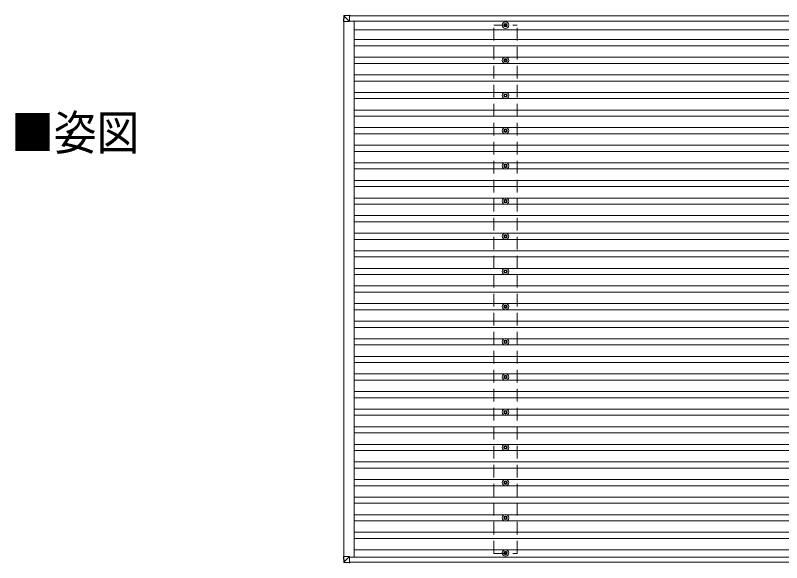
# Model space of a CAD drawing. Units: millimetres at full size, sheet at 1:60; details may follow other scales. Extents: x -16864 to 16864, y -11640 to 11640.
# Drawn here: x -2431 to 1924, y -434 to 2677 of the extents above; entities that cross this region are included whole.
import ezdxf
from ezdxf.enums import TextEntityAlignment as Align

# ---------------------------------------------------------------- set-up
doc = ezdxf.new("R2010")
doc.units = ezdxf.units.MM
doc.header["$LTSCALE"] = 60
doc.linetypes.add('DASHED1', pattern=[1.8, 1.2, -0.6])
for name, color, linetype, lineweight in [('1-1', 2, 'Continuous', 9), ('1-2', 134, 'Continuous', 9), ('1-3', 5, 'Continuous', 5), ('1-4', 2, 'DASHED1', 9), ('1-5', 6, 'Continuous', 9)]:
    doc.layers.add(name, color=color, linetype=linetype, lineweight=lineweight)
doc.layers.add('1-7', color=7, linetype='Continuous')
doc.styles.add('ＭＳ ゴシック', font='')
doc.styles.get('ＭＳ ゴシック').set_extended_font_data('MS Gothic')

msp = doc.modelspace()

# ---------------------------------------------------------------- linework, layer by layer
at = {"layer": '1-1'}
for p, q in [((-531.27, 2673.2), (4832.21, 2673.2)), ((-563.73, 2642.71), (-563.73, -399.5)), ((-531.29, 2644.2), (4832.21, 2644.2)), ((-505.93, 2644.2), (-505.93, -401.8)), ((-505.93, 2594.7), (10213.6, 2594.7)), ((-505.93, -361.3), (10213.6, -361.3)), ((-531.32, -401.8), (4832.21, -401.8)), ((-529.23, -430.8), (4832.21, -430.8))]:
    msp.add_line(p, q, dxfattribs=at)
at = {"layer": '1-2'}
for p, q in [((-505.93, 2538.7), (10213.6, 2538.7)), ((-505.93, 2503.7), (10213.6, 2503.7)), ((-505.93, 2438.7), (10213.6, 2438.7)), ((-505.93, 2403.7), (10213.6, 2403.7)), ((-505.93, 2338.7), (10213.6, 2338.7)), ((-505.93, 2303.7), (10213.6, 2303.7)), ((-505.93, 2238.7), (10213.6, 2238.7)), ((-505.93, 2203.7), (10213.6, 2203.7)), ((-505.93, 2138.7), (10213.6, 2138.7)), ((-505.93, 2103.7), (10213.6, 2103.7)), ((-505.93, 2038.7), (10213.6, 2038.7)), ((-505.93, 2003.7), (10213.6, 2003.7)), ((-505.93, 1938.7), (10213.6, 1938.7)), ((-505.93, 1903.7), (10213.6, 1903.7)), ((-505.93, 1838.7), (10213.6, 1838.7)), ((-505.93, 1803.7), (10213.6, 1803.7)), ((-505.93, 1738.7), (10213.6, 1738.7)), ((-505.93, 1703.7), (10213.6, 1703.7)), ((-505.93, 1638.7), (10213.6, 1638.7)), ((-505.93, 1603.7), (10213.6, 1603.7)), ((-505.93, 1538.7), (10213.6, 1538.7)), ((-505.93, 1503.7), (10213.6, 1503.7)), ((-505.93, 1438.7), (10213.6, 1438.7)), ((-505.93, 1403.7), (10213.6, 1403.7)), ((-505.93, 1338.7), (10213.6, 1338.7)), ((-505.93, 1303.7), (10213.6, 1303.7)), ((-505.93, 1238.7), (10213.6, 1238.7)), ((-505.93, 1203.7), (10213.6, 1203.7)), ((-505.93, 1138.7), (10213.6, 1138.7)), ((-505.93, 1103.7), (10213.6, 1103.7)), ((-505.93, 1038.7), (10213.6, 1038.7)), ((-505.93, 1003.7), (10213.6, 1003.7)), ((-505.93, 938.7), (10213.6, 938.7)), ((-505.93, 903.7), (10213.6, 903.7)), ((-505.93, 838.7), (10213.6, 838.7)), ((-505.93, 803.7), (10213.6, 803.7)), ((-505.93, 738.7), (10213.6, 738.7)), ((-505.93, 703.7), (10213.6, 703.7)), ((-505.93, 638.7), (10213.6, 638.7)), ((-505.93, 603.7), (10213.6, 603.7)), ((-505.93, 538.7), (10213.6, 538.7)), ((-505.93, 503.7), (10213.6, 503.7)), ((-505.93, 438.7), (10213.6, 438.7)), ((-505.93, 403.7), (10213.6, 403.7)), ((-505.93, 338.7), (10213.6, 338.7)), ((-505.93, 303.7), (10213.6, 303.7)), ((-505.93, 238.7), (10213.6, 238.7)), ((-505.93, 203.7), (10213.6, 203.7)), ((-505.93, 138.7), (10213.6, 138.7)), ((-505.93, 103.7), (10213.6, 103.7)), ((-505.93, 38.7), (10213.6, 38.7)), ((-505.93, 3.7), (10213.6, 3.7)), ((-505.93, -61.3), (10213.6, -61.3)), ((-505.93, -96.3), (10213.6, -96.3)), ((-505.93, -161.3), (10213.6, -161.3)), ((-505.93, -196.3), (10213.6, -196.3)), ((-505.93, -261.3), (10213.6, -261.3)), ((-505.93, -296.3), (10213.6, -296.3))]:
    msp.add_line(p, q, dxfattribs=at)
at = {"layer": '1-3'}
for p, q in [((349.2, 2622.95), (344.79, 2622.95)), ((349.2, 2622.95), (344.79, 2622.95)), ((349.2, 2619.45), (344.79, 2619.45)), ((349.2, 2619.45), (344.79, 2619.45)), ((353.04, 2631.2), (353.04, 2626.78)), ((353.04, 2615.62), (353.04, 2611.2)), ((356.54, 2631.2), (356.54, 2626.78)), ((356.54, 2615.62), (356.54, 2611.2)), ((364.78, 2622.95), (360.37, 2622.95)), ((364.78, 2622.95), (360.37, 2622.95)), ((364.78, 2619.45), (360.37, 2619.45)), ((364.78, 2619.45), (360.37, 2619.45)), ((349.2, 2422.95), (344.79, 2422.95)), ((349.2, 2419.45), (344.79, 2419.45)), ((353.04, 2431.2), (353.04, 2426.78)), ((353.04, 2415.62), (353.04, 2411.2)), ((356.54, 2431.2), (356.54, 2426.78)), ((356.54, 2415.62), (356.54, 2411.2)), ((364.78, 2422.95), (360.37, 2422.95)), ((364.78, 2419.45), (360.37, 2419.45)), ((349.2, 2222.95), (344.79, 2222.95)), ((353.04, 2231.2), (353.04, 2226.78)), ((356.54, 2231.2), (356.54, 2226.78)), ((364.78, 2222.95), (360.37, 2222.95)), ((349.2, 2219.45), (344.79, 2219.45)), ((353.04, 2215.62), (353.04, 2211.2)), ((356.54, 2215.62), (356.54, 2211.2)), ((364.78, 2219.45), (360.37, 2219.45)), ((349.2, 2022.95), (344.79, 2022.95)), ((349.2, 2019.45), (344.79, 2019.45)), ((353.04, 2031.2), (353.04, 2026.78)), ((353.04, 2015.62), (353.04, 2011.2)), ((356.54, 2031.2), (356.54, 2026.78)), ((356.54, 2015.62), (356.54, 2011.2)), ((364.78, 2022.95), (360.37, 2022.95)), ((364.78, 2019.45), (360.37, 2019.45)), ((353.04, 1831.2), (353.04, 1826.78)), ((356.54, 1831.2), (356.54, 1826.78)), ((349.2, 1822.95), (344.79, 1822.95)), ((349.2, 1819.45), (344.79, 1819.45)), ((353.04, 1815.62), (353.04, 1811.2)), ((356.54, 1815.62), (356.54, 1811.2)), ((364.78, 1822.95), (360.37, 1822.95)), ((364.78, 1819.45), (360.37, 1819.45)), ((349.2, 1622.95), (344.79, 1622.95)), ((349.2, 1619.45), (344.79, 1619.45)), ((353.04, 1631.2), (353.04, 1626.78)), ((353.04, 1615.62), (353.04, 1611.2)), ((356.54, 1631.2), (356.54, 1626.78)), ((356.54, 1615.62), (356.54, 1611.2)), ((364.78, 1622.95), (360.37, 1622.95)), ((364.78, 1619.45), (360.37, 1619.45)), ((349.2, 1422.95), (344.79, 1422.95)), ((349.2, 1419.45), (344.79, 1419.45)), ((353.04, 1431.2), (353.04, 1426.78)), ((353.04, 1415.62), (353.04, 1411.2)), ((356.54, 1431.2), (356.54, 1426.78)), ((356.54, 1415.62), (356.54, 1411.2)), ((364.78, 1422.95), (360.37, 1422.95)), ((364.78, 1419.45), (360.37, 1419.45)), ((349.2, 1222.95), (344.79, 1222.95)), ((349.2, 1219.45), (344.79, 1219.45)), ((353.04, 1231.2), (353.04, 1226.78)), ((356.54, 1231.2), (356.54, 1226.78)), ((364.78, 1222.95), (360.37, 1222.95)), ((364.78, 1219.45), (360.37, 1219.45)), ((353.04, 1215.62), (353.04, 1211.2)), ((356.54, 1215.62), (356.54, 1211.2)), ((349.2, 1022.95), (344.79, 1022.95)), ((349.2, 1019.45), (344.79, 1019.45)), ((353.04, 1031.2), (353.04, 1026.78)), ((353.04, 1015.62), (353.04, 1011.2)), ((356.54, 1031.2), (356.54, 1026.78)), ((356.54, 1015.62), (356.54, 1011.2)), ((364.78, 1022.95), (360.37, 1022.95)), ((364.78, 1019.45), (360.37, 1019.45)), ((353.04, 831.2), (353.04, 826.78)), ((356.54, 831.2), (356.54, 826.78)), ((349.2, 822.95), (344.79, 822.95)), ((349.2, 819.45), (344.79, 819.45)), ((353.04, 815.62), (353.04, 811.2)), ((356.54, 815.62), (356.54, 811.2)), ((364.78, 822.95), (360.37, 822.95)), ((364.78, 819.45), (360.37, 819.45)), ((349.2, 622.95), (344.79, 622.95)), ((349.2, 619.45), (344.79, 619.45)), ((353.04, 631.2), (353.04, 626.78)), ((353.04, 615.62), (353.04, 611.2)), ((356.54, 631.2), (356.54, 626.78)), ((356.54, 615.62), (356.54, 611.2)), ((364.78, 622.95), (360.37, 622.95)), ((364.78, 619.45), (360.37, 619.45)), ((349.2, 422.95), (344.79, 422.95)), ((349.2, 419.45), (344.79, 419.45)), ((353.04, 431.2), (353.04, 426.78)), ((353.04, 415.62), (353.04, 411.2)), ((356.54, 431.2), (356.54, 426.78)), ((356.54, 415.62), (356.54, 411.2)), ((364.78, 422.95), (360.37, 422.95)), ((364.78, 419.45), (360.37, 419.45)), ((349.2, 222.95), (344.79, 222.95)), ((349.2, 219.45), (344.79, 219.45)), ((353.04, 231.2), (353.04, 226.78)), ((356.54, 231.2), (356.54, 226.78)), ((364.78, 222.95), (360.37, 222.95)), ((364.78, 219.45), (360.37, 219.45)), ((353.04, 215.62), (353.04, 211.2)), ((356.54, 215.62), (356.54, 211.2)), ((349.2, 22.95), (344.79, 22.95)), ((349.2, 19.45), (344.79, 19.45)), ((353.04, 31.2), (353.04, 26.78)), ((353.04, 15.62), (353.04, 11.2)), ((356.54, 31.2), (356.54, 26.78)), ((356.54, 15.62), (356.54, 11.2)), ((364.78, 22.95), (360.37, 22.95)), ((364.78, 19.45), (360.37, 19.45)), ((353.04, -168.8), (353.04, -173.22)), ((356.54, -168.8), (356.54, -173.22)), ((349.2, -177.05), (344.79, -177.05)), ((349.2, -180.55), (344.79, -180.55)), ((353.04, -184.38), (353.04, -188.8)), ((356.54, -184.38), (356.54, -188.8)), ((364.78, -177.05), (360.37, -177.05)), ((364.78, -180.55), (360.37, -180.55)), ((349.2, -377.05), (344.79, -377.05)), ((349.2, -380.55), (344.79, -380.55)), ((353.04, -368.8), (353.04, -373.22)), ((353.04, -384.38), (353.04, -388.8)), ((356.54, -368.8), (356.54, -373.22)), ((356.54, -384.38), (356.54, -388.8)), ((364.78, -377.05), (360.37, -377.05)), ((364.78, -380.55), (360.37, -380.55))]:
    msp.add_line(p, q, dxfattribs=at)
for centre, radius in [((354.79, 2621.2), 18.25), ((354.79, 2621.2), 18.25), ((354.79, 2621.2), 10.15), ((354.79, 2621.2), 10.15), ((354.79, 2621.2), 5.85), ((354.79, 2621.2), 5.85), ((354.79, 2621.2), 5.25), ((354.79, 2621.2), 5.25), ((354.79, 2421.2), 18.25), ((354.79, 2421.2), 10.15), ((354.79, 2421.2), 5.85), ((354.79, 2421.2), 5.25), ((354.79, 2221.2), 18.25), ((354.79, 2221.2), 10.15), ((354.79, 2221.2), 5.85), ((354.79, 2221.2), 5.25), ((354.79, 2021.2), 18.25), ((354.79, 2021.2), 10.15), ((354.79, 2021.2), 5.85), ((354.79, 2021.2), 5.25), ((354.79, 1821.2), 18.25), ((354.79, 1821.2), 10.15), ((354.79, 1821.2), 5.85), ((354.79, 1821.2), 5.25), ((354.79, 1621.2), 18.25), ((354.79, 1621.2), 10.15), ((354.79, 1621.2), 5.85), ((354.79, 1621.2), 5.25), ((354.79, 1421.2), 18.25), ((354.79, 1421.2), 10.15), ((354.79, 1421.2), 5.85), ((354.79, 1421.2), 5.25), ((354.79, 1221.2), 18.25), ((354.79, 1221.2), 10.15), ((354.79, 1221.2), 5.85), ((354.79, 1221.2), 5.25), ((354.79, 1021.2), 18.25), ((354.79, 1021.2), 10.15), ((354.79, 1021.2), 5.85), ((354.79, 1021.2), 5.25), ((354.79, 821.2), 18.25), ((354.79, 821.2), 10.15), ((354.79, 821.2), 5.85), ((354.79, 821.2), 5.25), ((354.79, 621.2), 18.25), ((354.79, 621.2), 10.15), ((354.79, 621.2), 5.85), ((354.79, 621.2), 5.25), ((354.79, 421.2), 18.25), ((354.79, 421.2), 10.15), ((354.79, 421.2), 5.85), ((354.79, 421.2), 5.25), ((354.79, 221.2), 18.25), ((354.79, 221.2), 10.15), ((354.79, 221.2), 5.85), ((354.79, 221.2), 5.25), ((354.79, 21.2), 18.25), ((354.79, 21.2), 10.15), ((354.79, 21.2), 5.85), ((354.79, 21.2), 5.25), ((354.79, -178.8), 18.25), ((354.79, -178.8), 10.15), ((354.79, -178.8), 5.85), ((354.79, -178.8), 5.25), ((354.79, -378.8), 18.25), ((354.79, -378.8), 10.15), ((354.79, -378.8), 5.85), ((354.79, -378.8), 5.25)]:
    msp.add_circle(centre, radius, dxfattribs=at)
at = {"layer": '1-4'}
for p, q in [((287.79, 2621.2), (421.79, 2621.2)), ((287.79, -381.55), (287.79, 2621.2)), ((421.79, -381.55), (421.79, 2621.2)), ((287.79, -381.55), (421.79, -381.55))]:
    msp.add_line(p, q, dxfattribs=at)
at = {"layer": '1-5'}
for p, q in [((-565.57, 2642.71), (-563.7, 2673.27)), ((-561.84, 2673.15), (-563.7, 2642.71)), ((-561.83, 2675.14), (-531.27, 2677.01)), ((-531.3, 2675.11), (-561.79, 2673.25)), ((-531.32, 2642.71), (-561.74, 2673.15)), ((-531.3, 2675.11), (-531.32, 2642.71)), ((-531.29, 2642.74), (-531.27, 2674.04)), ((-529.21, 2677.01), (-531.27, 2677.01)), ((-529.23, 2674.04), (-531.27, 2673.92)), ((-531.27, 2673.71), (-529.19, 2673.71)), ((-531.26, 2674.51), (-529.23, 2674.51)), ((-531.26, 2674.39), (-529.23, 2674.51)), ((-529.23, 2673.71), (-529.23, 2674.04)), ((-529.19, 2676.08), (-529.19, 2673.71)), ((-563.7, 2642.71), (-565.57, 2642.71)), ((-563.7, 2642.71), (-531.32, 2642.71)), ((-565.57, -399.5), (-563.7, -430.06)), ((-563.7, -399.5), (-565.57, -399.5)), ((-563.7, -399.5), (-531.32, -399.5)), ((-561.84, -429.94), (-563.7, -399.5)), ((-561.83, -431.93), (-531.27, -433.8)), ((-531.3, -431.9), (-561.79, -430.04)), ((-531.32, -399.5), (-561.74, -429.94)), ((-531.3, -431.9), (-531.32, -399.5)), ((-531.29, -399.53), (-531.27, -430.83)), ((-531.27, -430.5), (-529.19, -430.5)), ((-529.23, -430.84), (-531.27, -430.71)), ((-529.21, -433.8), (-531.27, -433.8)), ((-531.26, -431.18), (-529.23, -431.3)), ((-531.26, -431.3), (-529.23, -431.3)), ((-529.23, -430.5), (-529.23, -430.84)), ((-529.19, -432.87), (-529.19, -430.5))]:
    msp.add_line(p, q, dxfattribs=at)
for centre, radius, start, end in [((-561.7, 2673.15), 2, 93.50293, 176.50293), ((-555.71, 2780.92), 107.95, 265.75452, 266.7454), ((-554.32, 2674.1), 7.58, 172.1116, 187.2478), ((-555.71, -537.71), 107.95, 93.2546, 94.24548), ((-561.7, -429.94), 2, 183.49707, 266.49707), ((-554.32, -430.89), 7.58, 172.7522, 187.8884)]:
    msp.add_arc(centre, radius, start, end, dxfattribs=at)
for centre, major_axis, ratio, start_param, end_param in [((-561.7, 2673.15), (-0.12, 2), 0.038822, 6.2823106, 7.8008448), ((-531.27, 2675.01), (0, 2), 0.014285, 0, 1.5185342), ((-531.26, 2674.01), (0, 0.501), 0.014285, 0, 1.5185342), ((-529.23, 2674.01), (0, 0.501), 0.014308, 4.778368, 6.283186), ((-529.21, 2676.01), (0, 1), 0.014308, 4.778368, 6.283186), ((-561.7, -429.94), (-0.12, -2), 0.038822, 4.7655258, 6.28406), ((-531.27, -431.8), (0, -2), 0.014285, 4.7646511, 6.2831853), ((-531.26, -430.8), (0, -0.501), 0.014285, 4.7646511, 6.2831853), ((-529.23, -430.8), (0, -0.501), 0.014308, 6.2831846, 7.7880026), ((-529.21, -432.8), (0, -1), 0.014308, 6.2831846, 7.7880026)]:
    msp.add_ellipse(centre, major_axis=major_axis, ratio=ratio, start_param=start_param, end_param=end_param, dxfattribs=at)

# ---------------------------------------------------------------- texts
at = {"layer": '1-7', "style": 'ＭＳ ゴシック', "width": 0.9}
msp.add_text('■姿図', height=197.9, dxfattribs=at).set_placement((-2454.81, 1851.79), align=Align.BOTTOM_LEFT)

doc.saveas('drawing.dxf')
